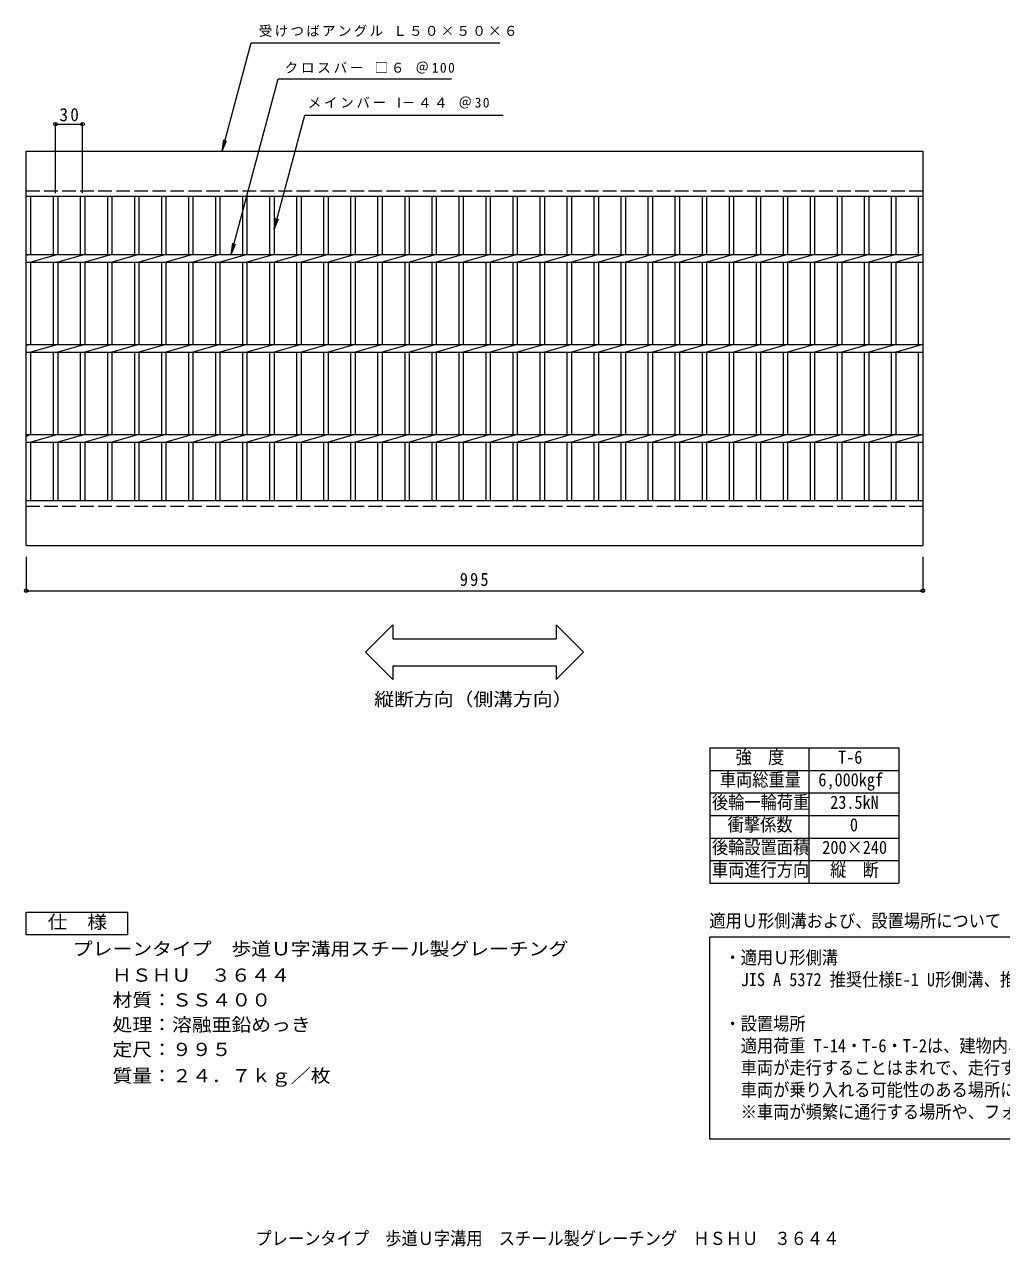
# Model space of a CAD drawing. Units: millimetres, scale not verified. Extents: x -706 to 924, y -681 to 676.
# Drawn here: x -706 to 378, y -681 to 676 of the extents above; entities that cross this region are included whole.
import ezdxf
from ezdxf.enums import TextEntityAlignment as Align

# ---------------------------------------------------------------- set-up
doc = ezdxf.new("R2010")
doc.units = ezdxf.units.MM
doc.header["$LTSCALE"] = 5
doc.header["$PDMODE"] = 32
doc.header["$PDSIZE"] = 4
doc.linetypes.add('DASHED3', pattern=[4, 3, -1])
for name, color, linetype, lineweight in [('A-1_ピット', 2, 'Continuous', 9), ('A-2_蓋', 3, 'Continuous', 9), ('A-4_寸法', 7, 'Continuous', 9), ('A-5_仕様文', 2, 'Continuous', 9), ('F-4', 2, 'Continuous', 9)]:
    doc.layers.add(name, color=color, linetype=linetype, lineweight=lineweight)
doc.layers.add('F-5', color=7, linetype='Continuous')
doc.styles.add('ＭＳ ゴシック', font='')
doc.styles.get('ＭＳ ゴシック').set_extended_font_data('MS Gothic')

msp = doc.modelspace()

# ---------------------------------------------------------------- linework, layer by layer
at = {"layer": 'A-1_ピット'}
for p, q in [((-704.405, 535.37), (290.596, 535.37)), ((-704.405, 485.37), (-704.405, 535.37)), ((290.596, 535.37), (290.596, 485.37)), ((-704.405, 485.37), (290.596, 485.37)), ((-704.405, 97.37), (-704.405, 147.37)), ((-704.405, 97.37), (290.596, 97.37))]:
    msp.add_line(p, q, dxfattribs=at)
at = {"layer": 'A-1_ピット', "linetype": 'DASHED3'}
for p, q in [((-704.405, 491.37), (290.596, 491.37)), ((-704.405, 141.37), (290.596, 141.37))]:
    msp.add_line(p, q, dxfattribs=at)
at = {"layer": 'A-1_ピット'}
msp.add_lwpolyline([(-704.405, 147.37), (290.596, 147.37), (290.596, 97.37)], dxfattribs=at)
at = {"layer": 'A-2_蓋'}
for p, q in [((-704.405, 147.37), (-704.405, 485.37)), ((-699.404, 420.61), (-699.404, 485.37)), ((-674.404, 485.37), (-674.404, 420.61)), ((-669.405, 485.37), (-669.405, 420.61)), ((-644.404, 485.37), (-644.404, 420.61)), ((-639.404, 485.37), (-639.404, 420.61)), ((-614.405, 485.37), (-614.405, 420.61)), ((-609.405, 485.37), (-609.405, 420.61)), ((-584.404, 485.37), (-584.404, 420.61)), ((-579.405, 485.37), (-579.405, 420.61)), ((-554.405, 485.37), (-554.405, 420.61)), ((-549.404, 485.37), (-549.404, 420.61)), ((-524.404, 485.37), (-524.404, 420.61)), ((-519.405, 485.37), (-519.405, 420.61)), ((-494.404, 485.37), (-494.404, 420.61)), ((-489.405, 485.37), (-489.405, 420.61)), ((-464.405, 485.37), (-464.405, 420.61)), ((-459.405, 485.37), (-459.405, 420.61)), ((-434.404, 485.37), (-434.404, 420.61)), ((-429.405, 485.37), (-429.405, 420.61)), ((-404.404, 485.37), (-404.404, 420.61)), ((-399.405, 485.37), (-399.405, 420.61)), ((-374.405, 485.37), (-374.405, 420.61)), ((-369.404, 485.37), (-369.404, 420.61)), ((-344.405, 485.37), (-344.405, 420.61)), ((-339.405, 485.37), (-339.405, 420.61)), ((-314.404, 485.37), (-314.404, 420.61)), ((-309.405, 485.37), (-309.405, 420.61)), ((-284.404, 485.37), (-284.404, 420.61)), ((-279.405, 485.37), (-279.405, 420.61)), ((-254.404, 485.37), (-254.404, 420.61)), ((-249.405, 485.37), (-249.405, 420.61)), ((-224.405, 485.37), (-224.405, 420.61)), ((-219.405, 485.37), (-219.405, 420.61)), ((-194.404, 485.37), (-194.404, 420.61)), ((-189.405, 485.37), (-189.405, 420.61)), ((-164.404, 485.37), (-164.404, 420.61)), ((-159.404, 485.37), (-159.404, 420.61)), ((-134.405, 485.37), (-134.405, 420.61)), ((-129.404, 485.37), (-129.404, 420.61)), ((-104.405, 485.37), (-104.405, 420.61)), ((-99.405, 485.37), (-99.405, 420.61)), ((-74.404, 485.37), (-74.404, 420.61)), ((-69.405, 485.37), (-69.405, 420.61)), ((-44.404, 485.37), (-44.404, 420.61)), ((-39.404, 485.37), (-39.404, 420.61)), ((-14.404, 485.37), (-14.404, 420.61)), ((-9.405, 485.37), (-9.405, 420.61)), ((15.596, 485.37), (15.596, 420.61)), ((20.595, 485.37), (20.595, 420.61)), ((45.596, 485.37), (45.596, 420.61)), ((50.596, 485.37), (50.596, 420.61)), ((75.596, 485.37), (75.596, 420.61)), ((80.596, 485.37), (80.596, 420.61)), ((105.596, 485.37), (105.596, 420.61)), ((110.595, 485.37), (110.595, 420.61)), ((135.596, 485.37), (135.596, 420.61)), ((140.595, 485.37), (140.595, 420.61)), ((165.596, 485.37), (165.596, 420.61)), ((170.596, 485.37), (170.596, 420.61)), ((195.596, 485.37), (195.596, 420.61)), ((200.596, 485.37), (200.596, 420.61)), ((225.596, 485.37), (225.596, 420.61)), ((230.595, 485.37), (230.595, 420.61)), ((255.596, 485.37), (255.596, 420.61)), ((260.596, 485.37), (260.596, 420.61)), ((285.596, 485.37), (285.596, 420.61)), ((290.596, 485.37), (290.596, 147.37)), ((-704.405, 420.61), (290.596, 420.61)), ((-699.404, 420.61), (-704.405, 419.61)), ((-669.405, 420.61), (-699.404, 412.131)), ((-639.404, 420.61), (-669.405, 412.131)), ((-609.405, 420.61), (-639.404, 412.131)), ((-579.405, 420.61), (-609.405, 412.131)), ((-549.404, 420.61), (-579.405, 412.131)), ((-519.405, 420.61), (-549.404, 412.131)), ((-489.405, 420.61), (-519.405, 412.131)), ((-459.404, 420.61), (-489.405, 412.131)), ((-429.405, 420.61), (-459.405, 412.131)), ((-399.405, 420.61), (-429.405, 412.131)), ((-369.404, 420.61), (-399.405, 412.131)), ((-339.405, 420.61), (-369.404, 412.131)), ((-309.405, 420.61), (-339.405, 412.131)), ((-279.405, 420.61), (-309.405, 412.131)), ((-249.404, 420.61), (-279.405, 412.131)), ((-219.404, 420.61), (-249.405, 412.131)), ((-189.405, 420.61), (-219.405, 412.131)), ((-159.404, 420.61), (-189.405, 412.131)), ((-129.404, 420.61), (-159.404, 412.131)), ((-99.405, 420.61), (-129.404, 412.131)), ((-69.405, 420.61), (-99.405, 412.131)), ((-39.404, 420.61), (-69.405, 412.131)), ((-9.404, 420.61), (-39.404, 412.131)), ((20.596, 420.61), (-9.405, 412.131)), ((50.596, 420.61), (20.595, 412.131)), ((80.596, 420.61), (50.596, 412.131)), ((110.596, 420.61), (80.596, 412.131)), ((140.595, 420.61), (110.595, 412.131)), ((170.596, 420.61), (140.595, 412.131)), ((200.596, 420.61), (170.596, 412.131)), ((230.596, 420.61), (200.596, 412.131)), ((260.596, 420.61), (230.595, 412.131)), ((290.596, 420.61), (260.596, 412.131)), ((-704.405, 412.131), (290.596, 412.131)), ((-699.404, 320.61), (-699.404, 412.131)), ((-674.404, 412.131), (-674.404, 320.61)), ((-669.405, 412.131), (-669.405, 320.61)), ((-644.404, 412.131), (-644.404, 320.61)), ((-639.404, 412.131), (-639.404, 320.61)), ((-614.405, 412.131), (-614.405, 320.61)), ((-609.405, 412.131), (-609.405, 320.61)), ((-584.404, 412.131), (-584.404, 320.61)), ((-579.405, 412.131), (-579.405, 320.61)), ((-554.405, 412.131), (-554.405, 320.61)), ((-549.404, 412.131), (-549.404, 320.61)), ((-524.404, 412.131), (-524.404, 320.61)), ((-519.405, 412.131), (-519.405, 320.61)), ((-494.404, 412.131), (-494.404, 320.61)), ((-489.405, 412.131), (-489.405, 320.61)), ((-464.405, 412.131), (-464.405, 320.61)), ((-459.405, 412.131), (-459.405, 320.61)), ((-434.404, 412.131), (-434.404, 320.61)), ((-429.405, 412.131), (-429.405, 320.61)), ((-404.404, 412.131), (-404.404, 320.61)), ((-399.405, 412.131), (-399.405, 320.61)), ((-374.405, 412.131), (-374.405, 320.61)), ((-369.404, 412.131), (-369.404, 320.61)), ((-344.405, 412.131), (-344.405, 320.61)), ((-339.405, 412.131), (-339.405, 320.61)), ((-314.404, 412.131), (-314.404, 320.61)), ((-309.405, 412.131), (-309.405, 320.61)), ((-284.404, 412.131), (-284.404, 320.61)), ((-279.405, 412.131), (-279.405, 320.61)), ((-254.404, 412.131), (-254.404, 320.61)), ((-249.405, 412.131), (-249.405, 320.61)), ((-224.405, 412.131), (-224.405, 320.61)), ((-219.405, 412.131), (-219.405, 320.61)), ((-194.404, 412.131), (-194.404, 320.61)), ((-189.405, 412.131), (-189.405, 320.61)), ((-164.404, 412.131), (-164.404, 320.61)), ((-159.404, 412.131), (-159.404, 320.61)), ((-134.405, 412.131), (-134.405, 320.61)), ((-129.404, 412.131), (-129.404, 320.61)), ((-104.405, 412.131), (-104.405, 320.61)), ((-99.405, 412.131), (-99.405, 320.61)), ((-74.404, 412.131), (-74.404, 320.61)), ((-69.405, 412.131), (-69.405, 320.61)), ((-44.404, 412.131), (-44.404, 320.61)), ((-39.404, 412.131), (-39.404, 320.61)), ((-14.404, 412.131), (-14.404, 320.61)), ((-9.405, 412.131), (-9.405, 320.61)), ((15.596, 412.131), (15.596, 320.61)), ((20.595, 412.131), (20.595, 320.61)), ((45.596, 412.131), (45.596, 320.61)), ((50.596, 412.131), (50.596, 320.61)), ((75.596, 412.131), (75.596, 320.61)), ((80.596, 412.131), (80.596, 320.61)), ((105.596, 412.131), (105.596, 320.61)), ((110.595, 412.131), (110.595, 320.61)), ((135.596, 412.131), (135.596, 320.61)), ((140.595, 412.131), (140.595, 320.61)), ((165.596, 412.131), (165.596, 320.61)), ((170.596, 412.131), (170.596, 320.61)), ((195.596, 412.131), (195.596, 320.61)), ((200.596, 412.131), (200.596, 320.61)), ((225.596, 412.131), (225.596, 320.61)), ((230.595, 412.131), (230.595, 320.61)), ((255.596, 412.131), (255.596, 320.61)), ((260.596, 412.131), (260.596, 320.61)), ((285.596, 412.131), (285.596, 320.61)), ((-704.405, 320.61), (290.596, 320.61)), ((-699.404, 320.61), (-704.405, 319.61)), ((-704.405, 312.131), (290.596, 312.131)), ((-669.405, 320.61), (-699.404, 312.131)), ((-699.404, 220.61), (-699.404, 312.131)), ((-674.404, 312.131), (-674.404, 220.61)), ((-639.404, 320.61), (-669.405, 312.131)), ((-669.405, 312.131), (-669.405, 220.61)), ((-644.404, 312.131), (-644.404, 220.61)), ((-609.405, 320.61), (-639.404, 312.131)), ((-639.404, 312.131), (-639.404, 220.61)), ((-614.405, 312.131), (-614.405, 220.61)), ((-579.405, 320.61), (-609.405, 312.131)), ((-609.405, 312.131), (-609.405, 220.61)), ((-584.404, 312.131), (-584.404, 220.61)), ((-549.404, 320.61), (-579.405, 312.131)), ((-579.405, 312.131), (-579.405, 220.61)), ((-554.405, 312.131), (-554.405, 220.61)), ((-519.405, 320.61), (-549.404, 312.131)), ((-549.404, 312.131), (-549.404, 220.61)), ((-524.404, 312.131), (-524.404, 220.61)), ((-489.405, 320.61), (-519.405, 312.131)), ((-519.405, 312.131), (-519.405, 220.61)), ((-494.404, 312.131), (-494.404, 220.61)), ((-459.404, 320.61), (-489.405, 312.131)), ((-489.405, 312.131), (-489.405, 220.61)), ((-464.405, 312.131), (-464.405, 220.61)), ((-429.405, 320.61), (-459.405, 312.131)), ((-459.405, 312.131), (-459.405, 220.61)), ((-434.404, 312.131), (-434.404, 220.61)), ((-399.405, 320.61), (-429.405, 312.131)), ((-429.405, 312.131), (-429.405, 220.61)), ((-404.404, 312.131), (-404.404, 220.61)), ((-369.404, 320.61), (-399.405, 312.131)), ((-399.405, 312.131), (-399.405, 220.61)), ((-374.405, 312.131), (-374.405, 220.61)), ((-339.405, 320.61), (-369.404, 312.131)), ((-369.404, 312.131), (-369.404, 220.61)), ((-344.405, 312.131), (-344.405, 220.61)), ((-309.405, 320.61), (-339.405, 312.131)), ((-339.405, 312.131), (-339.405, 220.61)), ((-314.404, 312.131), (-314.404, 220.61)), ((-279.405, 320.61), (-309.405, 312.131)), ((-309.405, 312.131), (-309.405, 220.61)), ((-284.404, 312.131), (-284.404, 220.61)), ((-249.404, 320.61), (-279.405, 312.131)), ((-279.405, 312.131), (-279.405, 220.61)), ((-254.404, 312.131), (-254.404, 220.61)), ((-219.404, 320.61), (-249.405, 312.131)), ((-249.405, 312.131), (-249.405, 220.61)), ((-224.405, 312.131), (-224.405, 220.61)), ((-189.405, 320.61), (-219.405, 312.131)), ((-219.405, 312.131), (-219.405, 220.61)), ((-194.404, 312.131), (-194.404, 220.61)), ((-159.404, 320.61), (-189.405, 312.131)), ((-189.405, 312.131), (-189.405, 220.61)), ((-164.404, 312.131), (-164.404, 220.61)), ((-129.404, 320.61), (-159.404, 312.131)), ((-159.404, 312.131), (-159.404, 220.61)), ((-134.405, 312.131), (-134.405, 220.61)), ((-99.405, 320.61), (-129.404, 312.131)), ((-129.404, 312.131), (-129.404, 220.61)), ((-104.405, 312.131), (-104.405, 220.61)), ((-69.405, 320.61), (-99.405, 312.131)), ((-99.405, 312.131), (-99.405, 220.61)), ((-74.404, 312.131), (-74.404, 220.61)), ((-39.404, 320.61), (-69.405, 312.131)), ((-69.405, 312.131), (-69.405, 220.61)), ((-44.404, 312.131), (-44.404, 220.61)), ((-9.404, 320.61), (-39.404, 312.131)), ((-39.404, 312.131), (-39.404, 220.61)), ((-14.404, 312.131), (-14.404, 220.61)), ((20.596, 320.61), (-9.405, 312.131)), ((-9.405, 312.131), (-9.405, 220.61)), ((15.596, 312.131), (15.596, 220.61)), ((50.596, 320.61), (20.595, 312.131)), ((20.595, 312.131), (20.595, 220.61)), ((45.596, 312.131), (45.596, 220.61)), ((80.596, 320.61), (50.596, 312.131)), ((50.596, 312.131), (50.596, 220.61)), ((75.596, 312.131), (75.596, 220.61)), ((110.596, 320.61), (80.596, 312.131)), ((80.596, 312.131), (80.596, 220.61)), ((105.596, 312.131), (105.596, 220.61)), ((140.595, 320.61), (110.595, 312.131)), ((110.595, 312.131), (110.595, 220.61)), ((135.596, 312.131), (135.596, 220.61)), ((170.596, 320.61), (140.595, 312.131)), ((140.595, 312.131), (140.595, 220.61)), ((165.596, 312.131), (165.596, 220.61)), ((200.596, 320.61), (170.596, 312.131)), ((170.596, 312.131), (170.596, 220.61)), ((195.596, 312.131), (195.596, 220.61)), ((230.596, 320.61), (200.596, 312.131)), ((200.596, 312.131), (200.596, 220.61)), ((225.596, 312.131), (225.596, 220.61)), ((260.596, 320.61), (230.595, 312.131)), ((230.595, 312.131), (230.595, 220.61)), ((255.596, 312.131), (255.596, 220.61)), ((290.596, 320.61), (260.596, 312.131)), ((260.596, 312.131), (260.596, 220.61)), ((285.596, 312.131), (285.596, 220.61)), ((-704.405, 220.61), (290.596, 220.61)), ((-699.404, 220.61), (-704.405, 218.37)), ((-669.405, 220.61), (-699.404, 212.13)), ((-639.404, 220.61), (-669.405, 212.13)), ((-609.405, 220.61), (-639.404, 212.13)), ((-579.405, 220.61), (-609.405, 212.13)), ((-549.404, 220.61), (-579.405, 212.13)), ((-519.405, 220.61), (-549.404, 212.13)), ((-489.405, 220.61), (-519.405, 212.13)), ((-459.404, 220.61), (-489.405, 212.13)), ((-429.405, 220.61), (-459.405, 212.13)), ((-399.405, 220.61), (-429.405, 212.13)), ((-369.404, 220.61), (-399.405, 212.13)), ((-339.405, 220.61), (-369.404, 212.13)), ((-309.405, 220.61), (-339.405, 212.13)), ((-279.405, 220.61), (-309.405, 212.13)), ((-249.404, 220.61), (-279.405, 212.13)), ((-219.404, 220.61), (-249.405, 212.13)), ((-189.405, 220.61), (-219.405, 212.13)), ((-159.404, 220.61), (-189.405, 212.13)), ((-129.404, 220.61), (-159.404, 212.13)), ((-99.405, 220.61), (-129.404, 212.13)), ((-69.405, 220.61), (-99.405, 212.13)), ((-39.404, 220.61), (-69.405, 212.13)), ((-9.404, 220.61), (-39.404, 212.13)), ((20.596, 220.61), (-9.405, 212.13)), ((50.596, 220.61), (20.595, 212.13)), ((80.596, 220.61), (50.596, 212.13)), ((110.596, 220.61), (80.596, 212.13)), ((140.595, 220.61), (110.595, 212.13)), ((170.596, 220.61), (140.595, 212.13)), ((200.596, 220.61), (170.596, 212.13)), ((230.596, 220.61), (200.596, 212.13)), ((260.596, 220.61), (230.595, 212.13)), ((290.596, 220.61), (260.596, 212.13)), ((-704.405, 212.13), (290.596, 212.13)), ((-699.404, 147.37), (-699.404, 212.13)), ((-674.404, 212.13), (-674.404, 147.37)), ((-669.405, 212.13), (-669.405, 147.37)), ((-644.404, 212.13), (-644.404, 147.37)), ((-639.404, 212.13), (-639.404, 147.37)), ((-614.405, 212.13), (-614.405, 147.37)), ((-609.405, 212.13), (-609.405, 147.37)), ((-584.404, 212.13), (-584.404, 147.37)), ((-579.405, 212.13), (-579.405, 147.37)), ((-554.405, 212.13), (-554.405, 147.37)), ((-549.404, 212.13), (-549.404, 147.37)), ((-524.404, 212.13), (-524.404, 147.37)), ((-519.405, 212.13), (-519.405, 147.37)), ((-494.404, 212.13), (-494.404, 147.37)), ((-489.405, 212.13), (-489.405, 147.37)), ((-464.405, 212.13), (-464.405, 147.37)), ((-459.405, 212.13), (-459.405, 147.37)), ((-434.404, 212.13), (-434.404, 147.37)), ((-429.405, 212.13), (-429.405, 147.37)), ((-404.404, 212.13), (-404.404, 147.37)), ((-399.405, 212.13), (-399.405, 147.37)), ((-374.405, 212.13), (-374.405, 147.37)), ((-369.404, 212.13), (-369.404, 147.37)), ((-344.405, 212.13), (-344.405, 147.37)), ((-339.405, 212.13), (-339.405, 147.37)), ((-314.404, 212.13), (-314.404, 147.37)), ((-309.405, 212.13), (-309.405, 147.37)), ((-284.404, 212.13), (-284.404, 147.37)), ((-279.405, 212.13), (-279.405, 147.37)), ((-254.404, 212.13), (-254.404, 147.37)), ((-249.405, 212.13), (-249.405, 147.37)), ((-224.405, 212.13), (-224.405, 147.37)), ((-219.405, 212.13), (-219.405, 147.37)), ((-194.404, 212.13), (-194.404, 147.37)), ((-189.405, 212.13), (-189.405, 147.37)), ((-164.404, 212.13), (-164.404, 147.37)), ((-159.404, 212.13), (-159.404, 147.37)), ((-134.405, 212.13), (-134.405, 147.37)), ((-129.404, 212.13), (-129.404, 147.37)), ((-104.405, 212.13), (-104.405, 147.37)), ((-99.405, 212.13), (-99.405, 147.37)), ((-74.404, 212.13), (-74.404, 147.37)), ((-69.405, 212.13), (-69.405, 147.37)), ((-44.404, 212.13), (-44.404, 147.37)), ((-39.404, 212.13), (-39.404, 147.37)), ((-14.404, 212.13), (-14.404, 147.37)), ((-9.405, 212.13), (-9.405, 147.37)), ((15.596, 212.13), (15.596, 147.37)), ((20.595, 212.13), (20.595, 147.37)), ((45.596, 212.13), (45.596, 147.37)), ((50.596, 212.13), (50.596, 147.37)), ((75.596, 212.13), (75.596, 147.37)), ((80.596, 212.13), (80.596, 147.37)), ((105.596, 212.13), (105.596, 147.37)), ((110.595, 212.13), (110.595, 147.37)), ((135.596, 212.13), (135.596, 147.37)), ((140.595, 212.13), (140.595, 147.37)), ((165.596, 212.13), (165.596, 147.37)), ((170.596, 212.13), (170.596, 147.37)), ((195.596, 212.13), (195.596, 147.37)), ((200.596, 212.13), (200.596, 147.37)), ((225.596, 212.13), (225.596, 147.37)), ((230.595, 212.13), (230.595, 147.37)), ((255.596, 212.13), (255.596, 147.37)), ((260.596, 212.13), (260.596, 147.37)), ((285.596, 212.13), (285.596, 147.37))]:
    msp.add_line(p, q, dxfattribs=at)
at = {"layer": 'A-4_寸法'}
for p, q in [((-429.405, 448.476), (-395.403, 575.37)), ((-395.403, 575.37), (-175.113, 575.37)), ((-671.905, 488.46), (-671.905, 566.743)), ((-671.905, 565.243), (-641.904, 565.243)), ((-641.904, 488.46), (-641.904, 566.743)), ((-486.9, 535.37), (-485.268, 547.763)), ((-486.9, 535.37), (-482.116, 546.919)), ((-429.405, 448.476), (-427.773, 460.869)), ((-429.405, 448.476), (-424.621, 460.024)), ((-476.905, 420.61), (-475.273, 433.003)), ((-476.905, 420.61), (-472.121, 432.159)), ((-704.405, 84.87), (-704.405, 45.87)), ((290.596, 84.87), (290.596, 45.87)), ((-704.405, 47.37), (290.596, 47.37)), ((-297.542, 9.44), (-327.848, -20.866)), ((-297.542, 9.44), (-297.542, -5.866)), ((-116.267, 9.44), (-85.961, -20.866)), ((-116.267, 9.44), (-116.267, -5.866)), ((-297.542, -5.866), (-116.267, -5.866)), ((-327.848, -20.866), (-297.542, -51.172)), ((-85.961, -20.866), (-116.267, -51.172)), ((-297.542, -35.866), (-297.542, -51.172)), ((-297.542, -35.866), (-116.267, -35.866)), ((-116.267, -35.866), (-116.267, -51.172))]:
    msp.add_line(p, q, dxfattribs=at)
for points in [[(-486.9, 535.37), (-454.746, 655.37), (-178.73, 655.37)], [(-476.905, 420.61), (-424.719, 615.37), (-232.419, 615.37)]]:
    msp.add_lwpolyline(points, dxfattribs=at)
at = {"layer": 'A-4_寸法', "color": 2}
msp.add_lwpolyline([(-704.405, -334.559), (-704.405, -309.559), (-591.905, -309.559)], dxfattribs=at)
at = {"layer": 'A-4_寸法'}
for p in [(-671.905, 565.243), (-641.904, 565.243), (-704.405, 47.37), (290.596, 47.37)]:
    msp.add_point(p, dxfattribs=at)
at = {"layer": 'A-5_仕様文'}
msp.add_lwpolyline([(-591.905, -309.559), (-591.905, -334.559), (-704.405, -334.559)], dxfattribs=at)
at = {"layer": 'F-4'}
for p, q in [((54.091, -127.151), (54.091, -277.151)), ((54.091, -127.151), (264.091, -127.151)), ((164.091, -127.151), (164.091, -277.151)), ((264.091, -127.151), (264.091, -277.151)), ((54.091, -152.151), (264.091, -152.151)), ((54.091, -177.151), (264.091, -177.151)), ((54.091, -202.151), (264.091, -202.151)), ((54.091, -227.151), (264.091, -227.151)), ((54.091, -252.151), (264.091, -252.151)), ((54.091, -277.151), (264.091, -277.151)), ((54.091, -336.757), (924.091, -336.757))]:
    msp.add_line(p, q, dxfattribs=at)
msp.add_lwpolyline([(924.091, -561.319), (54.091, -561.319), (54.091, -336.757)], dxfattribs=at)

# ---------------------------------------------------------------- texts
at = {"layer": 'A-4_寸法', "char_height": 11, "attachment_point": 7, "style": 'ＭＳ ゴシック'}
for s, insert in [('\\T1.17;受けつばアングル\\~Ｌ５０×５０×６', (-446.275, 662.084)), ('\\T1.21;クロスバー\\~□６\\~＠100', (-417.688, 621.36)), ('\\T1.2;メインバー\\~Ι－４４\\~＠30', (-391.995, 582.606))]:
    msp.add_mtext(s, dxfattribs=dict(at, insert=insert))
at = {"layer": 'A-4_寸法', "color": 2, "char_height": 14.66, "attachment_point": 7, "style": 'ＭＳ ゴシック'}
for s, insert in [('\\T1.27;\\W0.95;30', (-667.529, 568.243)), ('\\T1.27;\\W0.9;995', (-223.155, 52.37))]:
    msp.add_mtext(s, dxfattribs=dict(at, insert=insert))
at = {"layer": 'A-5_仕様文', "style": 'ＭＳ ゴシック', "width": 1.1}
for s, p in [('縦断方向（側溝方向）', (-318.155, -84.827)), ('仕\u3000様', (-680.655, -332.059)), ('プレーンタイプ\u3000歩道Ｕ字溝用スチール製グレーチング', (-652.643, -361.818)), ('\u3000\u3000ＨＳＨＵ\u3000３６４４', (-653.36, -391.019)), ('\u3000\u3000材質：ＳＳ４００', (-652.643, -418.519)), ('\u3000\u3000処理：溶融亜鉛めっき', (-652.643, -446.019)), ('\u3000\u3000定尺：９９５', (-652.643, -473.52)), ('\u3000\u3000質量：２４．７ｋｇ／枚', (-652.643, -502.721))]:
    msp.add_text(s, height=14.66, dxfattribs=at).set_placement(p, align=Align.BOTTOM_LEFT)
at = {"layer": 'F-4', "style": 'ＭＳ ゴシック', "width": 0.9}
msp.add_text('プレーンタイプ\u3000歩道Ｕ字溝用\u3000スチール製グレーチング\u3000ＨＳＨＵ\u3000３６４４', height=14.66, dxfattribs=at).set_placement((-449.941, -683.222), align=Align.BOTTOM_LEFT)
at = {"layer": 'F-5', "style": 'ＭＳ ゴシック', "width": 0.9}
for s, p in [('強\u3000度', (82.841, -149.151)), ('T-6', (196.591, -149.151)), ('車両総重量', (65.341, -174.151)), ('6,000kgf', (174.716, -174.151)), ('後輪一輪荷重', (56.591, -199.151)), ('23.5kN', (187.841, -199.151)), ('衝撃係数', (74.091, -224.151)), ('0', (209.716, -224.151)), ('後輪設置面積', (56.591, -249.151)), ('200×240', (179.091, -249.151)), ('車両進行方向', (56.591, -274.151)), ('縦\u3000断', (187.841, -274.151)), ('適用Ｕ形側溝および、設置場所について', (53.65, -330.691)), ('・適用Ｕ形側溝', (70.566, -371.469)), ('\u3000JIS A 5372 推奨仕様E-1 U形側溝、推奨仕様E-2 上ぶた式U形側溝の本体に適用します。', (70.566, -395.938)), ('・設置場所', (70.566, -444.877)), ('\u3000適用荷重 T-14・T-6・T-2は、建物内、建物敷地内、公園敷地内、車道以外で、', (70.566, -469.346)), ('\u3000車両が走行することはまれで、走行することがあっても一時待避などで低速で走行するような、', (70.566, -493.816)), ('\u3000車両が乗り入れる可能性のある場所に設置できます。 ', (70.566, -518.285)), ('\u3000※車両が頻繁に通行する場所や、フォークリフト等の特殊車両が通行する場所には適しません。', (70.566, -542.754))]:
    msp.add_text(s, height=14.66, dxfattribs=at).set_placement(p, align=Align.BOTTOM_LEFT)

doc.saveas('drawing.dxf')
